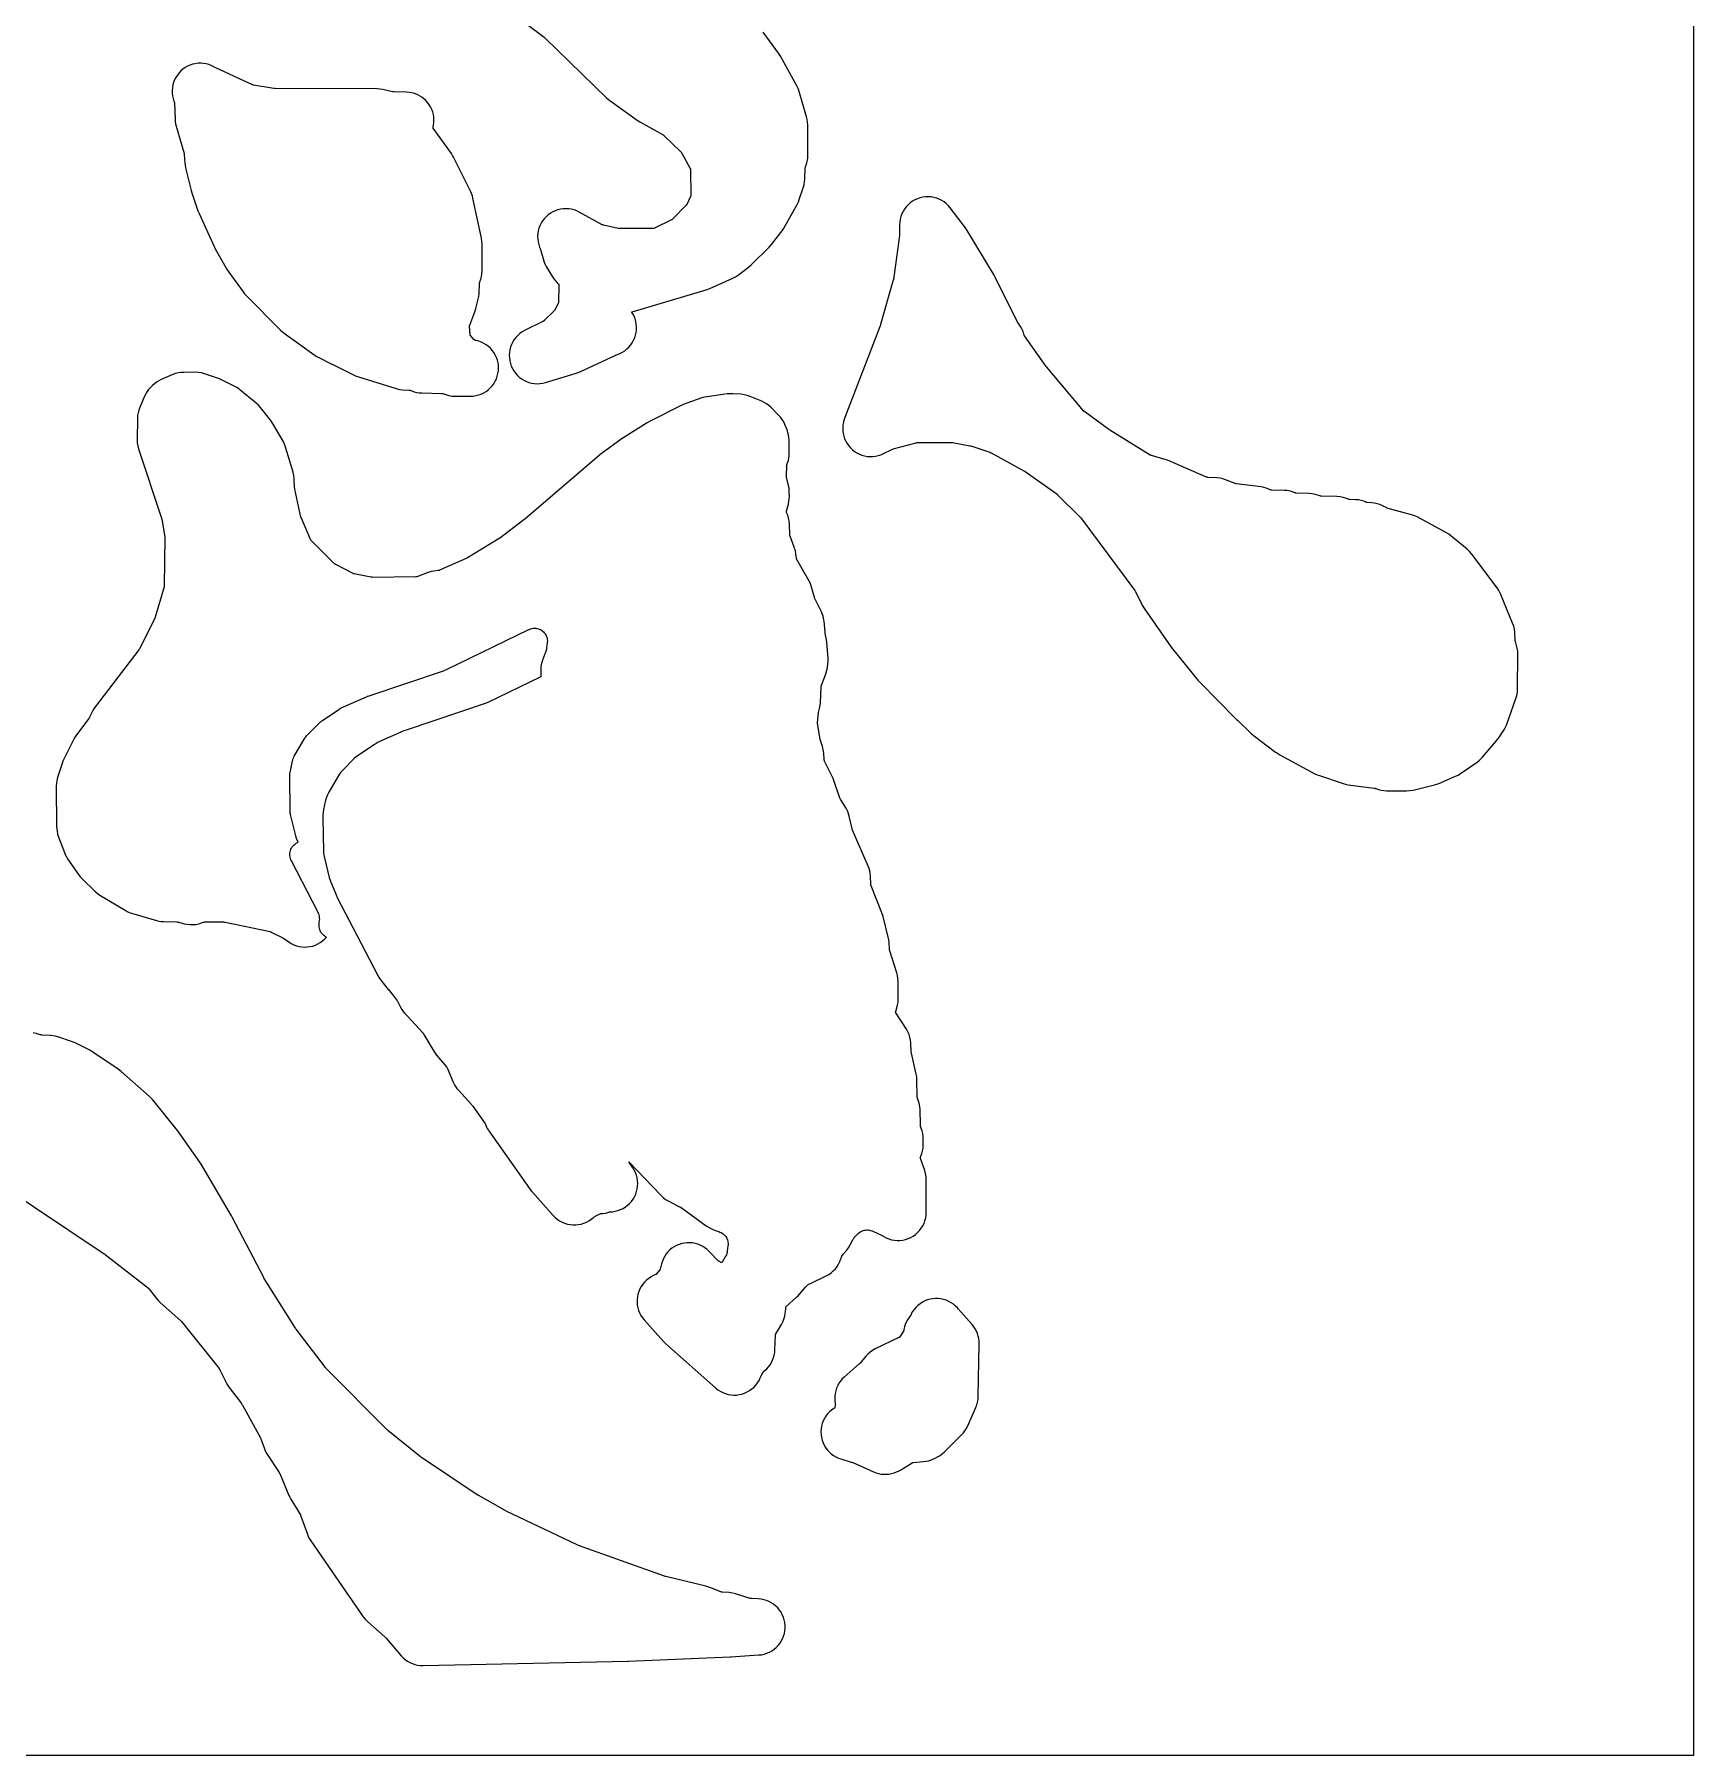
# Model space of a CAD drawing. Header units: millimetres. Extents: x 0 to 300, y 0 to 300.
# Drawn here: x 152.3 to 300, y 0 to 153.2 of the extents above; entities that cross this region are included whole.
import ezdxf

# ---------------------------------------------------------------- set-up
doc = ezdxf.new("R2010")
doc.units = ezdxf.units.MM
doc.layers.add('CUT', color=7, linetype='CONTINUOUS')

msp = doc.modelspace()

# ---------------------------------------------------------------- linework, layer by layer
at = {"layer": 'CUT'}
for points in [[(299.9954, 299.9386), (299.9954, 0.0614), (299.9926, 0.0029), (299.9341, 0), (0.0614, 0), (0.0029, 0.0029), (0, 0.0614), (0, 299.9386), (0.0029, 299.9971), (0.0614, 300), (299.9341, 300), (299.9926, 299.9971)], [(164.8714, 145.4178), (164.9038, 145.2121), (164.9531, 145.0098), (165.6547, 142.5789), (165.6601, 142.558), (165.6754, 142.4697), (165.6774, 142.4482), (165.7212, 141.7535), (165.7457, 141.5286), (165.7904, 141.3068), (166.2992, 139.2636), (166.3546, 139.0737), (166.8951, 137.46), (166.99, 137.2189), (168.323, 134.2887), (168.4313, 134.0777), (169.4931, 132.2311), (169.6357, 132.0108), (170.9134, 130.2466), (171.0333, 130.0939), (171.1647, 129.951), (174.2499, 126.8459), (174.4028, 126.7043), (174.567, 126.576), (177.3128, 124.608), (177.4781, 124.4992), (177.6515, 124.4038), (178.7938, 123.8329), (178.8298, 123.8126), (179.0026, 123.7285), (179.0042, 123.7278), (179.0043, 123.7277), (179.0047, 123.7275), (179.0061, 123.7268), (180.7879, 122.8363), (180.9769, 122.7515), (181.1723, 122.6825), (184.5252, 121.654), (184.8201, 121.5828), (185.1214, 121.5478), (185.6817, 121.5171), (185.7032, 121.5154), (185.7471, 121.5081), (185.7899, 121.4961), (185.8102, 121.4887), (185.9359, 121.4382), (186.148, 121.3641), (186.3659, 121.3092), (186.5879, 121.2742), (186.8121, 121.2592), (188.5643, 121.2212), (188.5846, 121.2203), (188.6262, 121.2151), (188.6671, 121.2056), (188.6864, 121.1996), (188.9523, 121.1088), (189.2177, 121.0342), (189.4897, 120.9893), (189.7649, 120.9746), (191.1468, 120.9771), (191.3911, 120.9895), (191.633, 121.0257), (191.8702, 121.0854), (192.1004, 121.168), (192.3214, 121.2727), (192.5312, 121.3984), (192.7277, 121.5441), (192.909, 121.7083), (193.0733, 121.8894), (193.2192, 122.0857), (193.3453, 122.2953), (193.4502, 122.5162), (193.5331, 122.7463), (193.593, 122.9834), (193.6295, 123.2253), (193.6422, 123.4695), (193.631, 123.7138), (193.596, 123.9559), (193.5375, 124.1934), (193.456, 124.424), (193.3524, 124.6455), (193.2277, 124.8559), (193.083, 125.0531), (192.9197, 125.2352), (192.7394, 125.4004), (192.5438, 125.5473), (192.3348, 125.6743), (192.1144, 125.7803), (191.8847, 125.8643), (191.6479, 125.9254), (191.576, 125.9403), (191.558, 125.9444), (191.522, 125.9555), (191.4948, 125.9816), (191.4824, 125.9952), (191.1615, 126.3666), (191.1483, 126.3826), (191.1241, 126.4175), (191.1162, 126.4593), (191.114, 126.4798), (191.0585, 127.1727), (191.0575, 127.1904), (191.0579, 127.2271), (191.0681, 127.2626), (191.074, 127.2789), (191.5374, 128.4718), (191.635, 128.7814), (191.8377, 129.6077), (191.8842, 129.8474), (191.9071, 130.0906), (191.9489, 131.0169), (191.9501, 131.0347), (191.955, 131.0711), (191.9663, 131.1057), (191.9729, 131.1223), (191.9787, 131.1358), (192.0662, 131.373), (192.1292, 131.6178), (192.1672, 131.8678), (192.1798, 132.1203), (192.1777, 134.5139), (192.164, 134.7732), (192.1235, 135.0296), (191.3663, 138.6057), (191.3132, 138.8124), (191.2427, 139.0137), (191.1553, 139.2084), (189.6375, 142.2357), (189.5467, 142.4008), (189.4438, 142.5587), (187.8393, 144.8273), (187.8286, 144.8433), (187.8092, 144.8774), (187.8127, 144.8976), (187.8559, 145.0869), (187.8867, 145.3238), (187.8947, 145.5626), (187.8798, 145.8011), (187.8423, 146.037), (187.7824, 146.2683), (187.7007, 146.4929), (187.5979, 146.7086), (187.475, 146.9135), (187.3331, 147.1057), (187.1735, 147.2835), (186.9977, 147.4453), (186.8072, 147.5896), (186.6038, 147.715), (186.3894, 147.8204), (186.1659, 147.9048), (185.9354, 147.9676), (185.6999, 148.008), (185.4616, 148.0258), (184.3169, 148.0563), (184.2985, 148.0573), (184.2225, 148.0664), (184.2044, 148.0699), (183.344, 148.2555), (183.088, 148.297), (182.8292, 148.3117), (173.7574, 148.3571), (173.7522, 148.3572), (173.6754, 148.3633), (173.6574, 148.3658), (171.841, 148.662), (171.8235, 148.6653), (171.7877, 148.6745), (171.7528, 148.6869), (171.7369, 148.6938), (168.486, 150.1888), (168.471, 150.1961), (168.3493, 150.265), (168.3492, 150.2649), (168.3005, 150.2948), (168.0824, 150.4011), (167.855, 150.4858), (167.6205, 150.5481), (167.381, 150.5873), (167.1389, 150.6032), (166.8963, 150.5955), (166.6557, 150.5643), (166.4192, 150.5099), (166.1891, 150.4328), (165.9676, 150.3338), (165.7567, 150.2138), (165.5584, 150.074), (165.3746, 149.9155), (165.207, 149.74), (165.0573, 149.549), (164.9268, 149.3445), (164.8167, 149.1282), (164.7281, 148.9023), (164.6618, 148.6689), (164.6184, 148.4302), (164.5985, 148.1883), (164.602, 147.9457), (164.6291, 147.7045), (164.6794, 147.4672), (164.7524, 147.2358), (164.7883, 147.1388), (164.7952, 147.1186), (164.806, 147.0758), (164.8121, 147.0322), (164.8133, 147.0108), (164.8563, 145.6254)], [(224.3654, 117.4205), (224.4428, 117.1886), (224.5425, 116.9653), (224.6636, 116.7529), (224.8048, 116.5533), (224.9648, 116.3685), (225.1422, 116.2002), (225.3351, 116.05), (225.5417, 115.9194), (225.7602, 115.8095), (225.9883, 115.7216), (226.2239, 115.6563), (226.4648, 115.6144), (226.7086, 115.5962), (226.953, 115.6019), (227.1957, 115.6315), (227.4344, 115.6846), (227.6667, 115.7608), (227.8905, 115.8593), (228.6399, 116.234), (228.6569, 116.2419), (228.7326, 116.2708), (228.7506, 116.2761), (230.8194, 116.8357), (230.8247, 116.837), (230.8758, 116.8464), (230.9026, 116.8488), (230.9267, 116.8494), (233.9494, 116.8557), (233.9666, 116.8554), (234.0405, 116.8487), (234.0575, 116.846), (235.5892, 116.5665), (235.6726, 116.5482), (235.7545, 116.5239), (237.374, 115.9802), (237.3792, 115.9784), (237.4573, 115.9447), (237.4745, 115.9358), (240.3916, 114.3416), (240.4517, 114.3064), (240.5096, 114.2678), (243.3213, 112.2732), (243.3256, 112.27), (243.387, 112.2187), (243.4002, 112.2062), (245.4102, 110.2062), (245.4135, 110.2028), (245.4605, 110.1489), (245.4705, 110.136), (250.261, 103.6958), (250.2707, 103.6822), (250.3083, 103.6209), (250.3161, 103.6062), (250.9296, 102.3759), (251.1161, 102.0617), (253.5008, 98.6418), (253.6147, 98.491), (255.885, 95.7093), (256.0409, 95.5355), (259.3295, 92.1976), (259.3942, 92.1342), (260.6037, 90.9924), (260.8054, 90.8212), (262.7989, 89.3034), (262.9568, 89.1925), (263.1228, 89.0941), (266.2917, 87.3778), (266.4871, 87.2827), (266.69, 87.205), (268.8, 86.4999), (269.0317, 86.4347), (269.2686, 86.3921), (271.5825, 86.0899), (271.5878, 86.0891), (271.6378, 86.0784), (271.6631, 86.0705), (271.6854, 86.062), (271.7233, 86.0465), (271.9508, 85.9661), (272.185, 85.9079), (272.4238, 85.8727), (272.6648, 85.8606), (274.4558, 85.8573), (274.7507, 85.8742), (275.0416, 85.9258), (276.9318, 86.3775), (277.1365, 86.4358), (277.3355, 86.5112), (278.8218, 87.1483), (279.0494, 87.2598), (279.2644, 87.3937), (280.7333, 88.4154), (280.9069, 88.5477), (281.0682, 88.6947), (281.2162, 88.8552), (282.5502, 90.4355), (282.71, 90.6465), (283.0542, 91.1549), (283.1632, 91.3311), (283.2572, 91.5158), (283.3355, 91.7075), (284.1885, 94.07), (284.2694, 94.3411), (284.3191, 94.6197), (284.337, 94.902), (284.3583, 98.0319), (284.3468, 98.2884), (284.3092, 98.5423), (284.2457, 98.791), (284.14, 99.1309), (284.1386, 99.1358), (284.1278, 99.1834), (284.1243, 99.2085), (284.1225, 99.2311), (284.0824, 99.9567), (284.0509, 100.2374), (283.988, 100.5127), (283.8944, 100.7791), (282.8102, 103.3848), (282.7226, 103.5729), (282.6197, 103.7531), (282.5023, 103.9241), (280.2577, 106.9181), (280.0627, 107.1479), (279.8415, 107.3525), (278.3846, 108.5458), (278.2003, 108.683), (278.0043, 108.8028), (275.4569, 110.2023), (275.1811, 110.3326), (274.8914, 110.4283), (272.8164, 110.9762), (272.7964, 110.9821), (272.7126, 111.0145), (272.6939, 111.0236), (272.3194, 111.2183), (272.0861, 111.3249), (271.8431, 111.4069), (271.5929, 111.4637), (271.3383, 111.4945), (270.9481, 111.5214), (270.93, 111.5231), (270.8917, 111.5295), (270.8216, 111.5558), (270.6472, 111.626), (270.4152, 111.6943), (270.1776, 111.7397), (269.9368, 111.7621), (269.3698, 111.7871), (269.3497, 111.7885), (269.3067, 111.7951), (269.2646, 111.8062), (269.2456, 111.813), (269.0965, 111.8704), (268.8245, 111.9575), (268.5443, 112.0131), (268.2596, 112.0364), (266.8613, 112.0705), (266.8446, 112.0713), (266.8088, 112.0753), (266.7747, 112.0856), (266.7589, 112.0915), (266.6489, 112.1355), (266.4416, 112.208), (266.2287, 112.2621), (266.012, 112.2972), (265.7929, 112.3132), (264.64, 112.3466), (264.6233, 112.3475), (264.5876, 112.3517), (264.5537, 112.3621), (264.5379, 112.368), (264.4359, 112.4093), (264.2266, 112.4832), (264.0117, 112.5384), (263.7926, 112.5742), (263.5713, 112.5905), (262.4273, 112.6236), (262.4093, 112.6246), (262.3711, 112.6294), (262.3344, 112.6414), (262.3178, 112.6482), (262.1842, 112.7065), (261.9644, 112.7905), (261.7377, 112.8534), (261.5061, 112.8947), (259.3232, 113.1788), (259.3009, 113.1824), (259.2067, 113.2064), (259.1854, 113.2139), (258.3483, 113.538), (258.103, 113.6187), (257.8507, 113.6736), (257.5941, 113.7022), (256.7656, 113.7515), (256.7602, 113.7519), (256.7122, 113.7588), (256.6848, 113.7678), (256.6622, 113.7768), (253.1723, 115.2725), (252.8597, 115.3825), (251.7424, 115.6944), (251.7256, 115.6996), (251.6903, 115.7131), (251.6565, 115.7298), (251.6413, 115.7386), (248.0349, 117.9603), (247.9958, 117.9854), (247.9578, 118.0121), (245.8116, 119.577), (245.7939, 119.5907), (245.7232, 119.6565), (245.7082, 119.6731), (242.4331, 123.5426), (242.4002, 123.5833), (242.3691, 123.6253), (240.4553, 126.3363), (240.4457, 126.3506), (240.4271, 126.3828), (240.4149, 126.4175), (240.4102, 126.4343), (240.3981, 126.4825), (240.3228, 126.7275), (240.2228, 126.9635), (240.0992, 127.188), (239.9533, 127.3987), (239.859, 127.521), (239.848, 127.536), (239.8054, 127.6042), (239.7967, 127.6207), (237.8449, 131.5686), (237.7457, 131.7499), (235.3526, 135.7259), (235.195, 135.9572), (233.8242, 137.7462), (233.6633, 137.9358), (233.4843, 138.1085), (233.2891, 138.2626), (233.0795, 138.3965), (232.8577, 138.509), (232.6257, 138.5988), (232.386, 138.6652), (232.1409, 138.7074), (231.8928, 138.725), (231.6442, 138.7179), (231.3975, 138.6861), (231.1552, 138.63), (230.9197, 138.5501), (230.6933, 138.4472), (230.4782, 138.3223), (230.2766, 138.1766), (230.0905, 138.0116), (229.9217, 137.829), (229.7719, 137.6304), (229.6425, 137.418), (229.5349, 137.1938), (229.4501, 136.9599), (229.389, 136.7189), (229.3521, 136.4729), (229.3398, 136.2245), (229.3402, 135.4414), (229.3373, 135.358), (229.3285, 135.275), (228.7783, 131.3621), (228.764, 131.2811), (228.7442, 131.2013), (227.6462, 127.3503), (227.6301, 127.2985), (227.6118, 127.2476), (224.4614, 119.0915), (224.3994, 118.9109), (224.3514, 118.7261), (224.3305, 118.6308), (224.2899, 118.3897), (224.273, 118.1457), (224.2801, 117.9014), (224.3109, 117.6588)], [(183.1676, 69.0118), (183.8223, 68.1841), (183.8392, 68.1613), (184.5832, 67.2221), (184.5941, 67.2077), (184.6367, 67.1417), (184.6459, 67.1251), (184.9232, 66.5901), (185.0324, 66.4002), (185.1578, 66.2206), (185.2985, 66.0527), (185.5071, 65.8248), (185.532, 65.796), (186.9222, 64.2785), (186.9354, 64.2634), (186.9863, 64.1946), (186.9973, 64.177), (187.8723, 62.6934), (187.9921, 62.5093), (188.1275, 62.3365), (189.0111, 61.3055), (189.0243, 61.2894), (189.0486, 61.2541), (189.0692, 61.2164), (189.0776, 61.1974), (189.6013, 59.9374), (189.6938, 59.7397), (189.8031, 59.5509), (189.9285, 59.3723), (190.069, 59.2053), (191.2555, 57.9141), (191.3067, 57.8546), (191.3541, 57.7919), (192.4155, 56.2884), (192.4483, 56.2368), (192.4852, 56.1414), (192.5377, 56.0271), (192.5642, 55.9643), (192.5815, 55.9316), (192.6131, 55.8628), (192.6467, 55.8084), (192.6655, 55.7729), (192.7374, 55.6616), (192.7741, 55.602), (196.3894, 50.479), (196.5585, 50.2652), (196.626, 50.1888), (196.6697, 50.1336), (198.5021, 48.0641), (198.6771, 47.8853), (198.8691, 47.7249), (199.0761, 47.5846), (199.2962, 47.4656), (199.527, 47.3691), (199.7664, 47.2963), (200.0118, 47.2477), (200.2608, 47.2239), (200.511, 47.2251), (200.7598, 47.2513), (201.0047, 47.3023), (201.2433, 47.3774), (201.4732, 47.4761), (201.6921, 47.5972), (201.8978, 47.7396), (201.8984, 47.74), (202.0898, 47.8872), (202.1476, 47.9291), (202.1663, 47.9418), (202.2884, 48.0153), (202.3085, 48.0258), (202.3725, 48.0572), (202.6978, 48.2052), (202.7526, 48.2271), (202.8535, 48.2366), (202.9377, 48.241), (203.2006, 48.283), (203.4576, 48.3527), (203.5234, 48.3744), (203.5431, 48.3803), (203.585, 48.3894), (203.6271, 48.394), (203.783, 48.4021), (204.027, 48.4393), (204.2662, 48.5004), (204.4983, 48.5847), (204.7208, 48.6916), (204.9318, 48.8198), (205.1291, 48.9683), (205.3107, 49.1354), (205.475, 49.3197), (205.6203, 49.5193), (205.7453, 49.7322), (205.8486, 49.9565), (205.9293, 50.1898), (205.9865, 50.4299), (206.0199, 50.6746), (206.0289, 50.9213), (206.0135, 51.1677), (205.9739, 51.4114), (205.9105, 51.65), (205.8239, 51.8812), (205.7149, 52.1027), (205.5845, 52.3123), (205.2895, 52.7384), (205.2512, 52.7937), (205.2478, 52.7987), (205.2477, 52.7988), (205.2276, 52.8312), (205.2553, 52.805), (208.0748, 49.8578), (208.2793, 49.6666), (208.5039, 49.4996), (208.7458, 49.3587), (209.6953, 48.8746), (209.7375, 48.8521), (209.7508, 48.8447), (209.8324, 48.7948), (209.8451, 48.7864), (209.8845, 48.7591), (212.1345, 47.1369), (212.38, 46.9807), (212.642, 46.8542), (212.9391, 46.7314), (213.2097, 46.6374), (213.2386, 46.6292), (213.3488, 46.5919), (213.4497, 46.5465), (213.5457, 46.4913), (213.6359, 46.4271), (213.7194, 46.3545), (213.7954, 46.274), (213.8633, 46.1865), (213.9222, 46.0928), (213.9718, 45.9938), (214.0115, 45.8905), (214.0409, 45.7838), (214.0598, 45.6747), (214.068, 45.5643), (214.0652, 45.448), (214.0638, 45.4287), (214.058, 45.368), (214.0004, 44.8955), (213.9908, 44.8307), (213.9872, 44.8103), (213.9675, 44.7246), (213.9592, 44.6886), (213.9206, 44.5762), (213.8679, 44.463), (213.8582, 44.4446), (213.826, 44.3876), (213.5423, 43.9147), (213.509, 43.865), (213.4543, 43.8895), (213.2484, 43.9944), (213.2289, 44.0051), (213.1907, 44.0303), (213.1556, 44.0596), (213.1398, 44.0752), (212.3785, 44.871), (212.2036, 45.037), (212.0135, 45.1854), (211.81, 45.3147), (211.595, 45.4239), (211.3704, 45.5119), (211.1385, 45.5778), (210.9012, 45.621), (210.6609, 45.6412), (210.4198, 45.6381), (210.18, 45.6118), (209.944, 45.5626), (209.7137, 45.4908), (209.4915, 45.3972), (209.2793, 45.2826), (209.0792, 45.1481), (208.8929, 44.9949), (208.7223, 44.8245), (208.5688, 44.6384), (208.434, 44.4384), (208.3191, 44.2264), (208.2252, 44.0043), (208.1531, 43.7742), (208.0295, 43.3005), (208.0237, 43.2804), (208.0085, 43.2402), (207.9852, 43.204), (207.9725, 43.1874), (207.7135, 42.866), (207.7016, 42.8519), (207.6752, 42.8248), (207.6424, 42.806), (207.6258, 42.7979), (207.4351, 42.7111), (207.2162, 42.5982), (207.0095, 42.4642), (206.817, 42.3106), (206.6405, 42.1387), (206.4818, 41.9504), (206.3424, 41.7473), (206.2237, 41.5315), (206.1268, 41.305), (206.0526, 41.0702), (206.0019, 40.8291), (205.9752, 40.5843), (205.9727, 40.338), (205.9944, 40.0926), (206.0402, 39.8506), (206.1096, 39.6143), (206.2019, 39.3859), (206.3162, 39.1677), (206.4514, 38.9619), (206.6063, 38.7703), (208.3338, 36.8363), (208.5421, 36.629), (212.9655, 32.7171), (212.9756, 32.7081), (213.1705, 32.5524), (213.3799, 32.4168), (213.6019, 32.3028), (213.834, 32.2115), (214.0742, 32.1438), (214.3198, 32.1004), (214.5686, 32.0816), (214.818, 32.0878), (215.0656, 32.1187), (215.3088, 32.1742), (215.5453, 32.2537), (215.7727, 32.3563), (215.9887, 32.4811), (216.1912, 32.6268), (216.3782, 32.792), (216.5478, 32.975), (216.6983, 33.1739), (216.8283, 33.3869), (216.9363, 33.6118), (217.0083, 33.7829), (217.1494, 34.0751), (217.1592, 34.094), (217.1823, 34.1311), (217.2129, 34.1625), (217.2289, 34.1765), (217.3365, 34.2654), (217.51, 34.423), (217.6679, 34.5961), (217.8089, 34.7833), (217.9318, 34.9828), (218.0354, 35.1929), (218.1189, 35.4118), (218.1816, 35.6376), (218.2228, 35.8683), (218.2423, 36.1018), (218.2901, 37.4162), (218.2913, 37.436), (218.2969, 37.4766), (218.3143, 37.5136), (218.3241, 37.5309), (218.4643, 37.7646), (218.8253, 38.3664), (218.9481, 38.5977), (219.046, 38.8405), (219.1179, 39.0923), (219.1632, 39.3502), (219.1833, 39.5154), (219.2009, 39.7589), (219.1984, 39.8585), (219.2, 39.9299), (219.2427, 39.9713), (220.162, 40.7815), (220.2981, 40.9108), (220.4241, 41.05), (220.9609, 41.6895), (221.0051, 41.7395), (221.0196, 41.755), (221.1113, 41.8432), (221.207, 41.9173), (221.3154, 41.9841), (221.334, 41.9942), (221.3934, 42.0245), (222.8014, 42.6967), (223.0281, 42.8196), (223.2409, 42.9653), (223.4375, 43.132), (223.616, 43.3182), (223.7743, 43.5218), (223.9108, 43.7405), (224.0241, 43.9722), (224.1128, 44.2143), (224.1294, 44.2678), (224.1639, 44.3617), (224.2081, 44.455), (224.2607, 44.5438), (224.3241, 44.6318), (224.3353, 44.6459), (224.3717, 44.6897), (224.6016, 44.954), (224.7827, 45.1889), (224.9346, 45.4437), (225.1763, 45.9097), (225.2096, 45.9697), (225.2207, 45.9884), (225.2933, 46.0973), (225.3774, 46.1975), (225.3923, 46.2134), (225.4405, 46.2621), (225.629, 46.4422), (225.675, 46.4841), (225.69, 46.4971), (225.7836, 46.5702), (225.8792, 46.6306), (225.9804, 46.6812), (226.0861, 46.7215), (226.1952, 46.751), (226.3068, 46.7696), (226.4197, 46.7769), (226.5327, 46.773), (226.6448, 46.7578), (226.7548, 46.7316), (226.867, 46.6927), (226.8853, 46.6853), (226.9425, 46.6605), (227.7823, 46.2718), (227.8401, 46.2432), (227.8582, 46.2337), (227.9236, 46.1948), (227.9269, 46.1928), (228.1486, 46.0755), (228.381, 45.981), (228.6216, 45.9103), (228.8681, 45.8641), (229.118, 45.8428), (229.3688, 45.8466), (229.6179, 45.8755), (229.8629, 45.9293), (230.1013, 46.0073), (230.3306, 46.1088), (230.5486, 46.2328), (230.7531, 46.378), (230.9421, 46.543), (231.1135, 46.7261), (231.2657, 46.9254), (231.3972, 47.139), (231.5067, 47.3647), (231.5929, 47.6002), (231.6552, 47.8431), (231.6927, 48.0911), (231.7053, 48.3416), (231.7048, 51.2404), (231.6896, 51.5159), (231.644, 51.7879), (231.5688, 52.0533), (231.5684, 52.0545), (231.1945, 53.1413), (231.1887, 53.1598), (231.1794, 53.2001), (231.1914, 53.2397), (231.1985, 53.2577), (231.2351, 53.3442), (231.3187, 53.5725), (231.3797, 53.8078), (231.4177, 54.0479), (231.4321, 54.2905), (231.4379, 54.8373), (231.4276, 55.093), (231.3911, 55.3463), (231.329, 55.5946), (231.2077, 55.9913), (231.2031, 56.0077), (231.1956, 56.0438), (231.1914, 56.0805), (231.1906, 56.097), (231.1568, 57.4966), (231.1346, 57.7742), (231.0816, 58.0476), (230.9986, 58.3134), (230.9382, 58.4745), (230.9314, 58.4943), (230.9204, 58.5381), (230.9144, 58.5829), (230.9133, 58.6038), (230.8787, 60.1341), (230.8602, 60.3862), (230.8587, 60.3949), (230.8582, 60.402), (230.8142, 60.6505), (230.3851, 62.5206), (230.3817, 62.537), (230.3719, 62.6083), (230.3707, 62.625), (230.3325, 63.4143), (230.3064, 63.6739), (230.2533, 63.9293), (230.1738, 64.1778), (230.069, 64.4167), (229.9398, 64.6433), (229.0004, 66.1079), (228.9909, 66.1234), (228.9734, 66.1578), (228.9816, 66.1955), (228.9868, 66.2129), (229.0923, 66.5388), (229.1605, 66.7952), (229.2012, 67.0573), (229.2138, 67.3223), (229.2054, 68.9028), (229.1912, 69.1559), (229.1514, 69.4063), (229.0865, 69.6514), (228.4549, 71.6251), (228.4534, 71.63), (228.4422, 71.6776), (228.4386, 71.7027), (228.4366, 71.7253), (228.3952, 72.3809), (228.3707, 72.6058), (228.3261, 72.8276), (227.8646, 74.6806), (227.763, 74.9971), (226.8076, 77.409), (226.8007, 77.4277), (226.7893, 77.4689), (226.7822, 77.5112), (226.7805, 77.531), (226.7352, 78.2992), (226.7131, 78.5142), (226.6726, 78.7264), (226.6139, 78.9343), (226.5375, 79.1364), (225.1569, 82.3588), (225.1507, 82.3742), (225.1284, 82.4424), (225.1243, 82.4585), (224.8591, 83.6009), (224.8013, 83.8086), (224.7259, 84.0105), (224.6334, 84.2052), (224.5244, 84.3911), (224.1039, 85.0427), (224.0866, 85.0696), (224.0749, 85.0889), (224.0323, 85.1764), (224.0243, 85.1975), (223.4195, 86.9458), (223.2876, 87.2573), (222.6638, 88.49), (222.648, 88.5213), (222.6399, 88.5384), (222.6253, 88.5764), (222.6186, 88.6166), (222.6169, 88.6355), (222.5797, 89.2198), (222.5437, 89.5118), (222.4738, 89.7975), (222.2777, 90.4334), (222.045, 91.6937), (222.0439, 91.7563), (222.0435, 91.7757), (222.0416, 91.8779), (222.041, 91.9099), (222.1242, 92.8129), (222.2194, 93.1881), (222.2713, 93.451), (222.2947, 93.7179), (222.3416, 95.0937), (222.3429, 95.1145), (222.347, 95.1426), (222.35, 95.1533), (222.3555, 95.1688), (222.741, 96.1845), (222.82, 96.43), (222.8353, 96.5027), (222.8746, 96.6852), (222.9402, 97.092), (222.9696, 97.3793), (222.9656, 97.6681), (222.8672, 99.0437), (222.8311, 99.3243), (222.7635, 99.5989), (222.751, 99.6329), (222.6081, 100.967), (222.5745, 101.1877), (222.5213, 101.4045), (222.4489, 101.6158), (222.4153, 101.6913), (222.4031, 101.7286), (222.2943, 101.9715), (221.8382, 102.8598), (221.83, 102.8768), (221.8003, 102.9524), (221.7948, 102.9704), (221.5091, 103.9856), (221.4447, 104.1826), (221.3642, 104.3736), (221.2682, 104.5573), (220.1909, 106.4253), (220.1819, 106.4418), (220.1653, 106.4787), (220.1565, 106.5182), (220.1537, 106.5368), (220.1039, 106.9471), (220.1023, 106.9596), (220.0972, 106.9877), (220.0695, 107.1556), (220.0577, 107.2023), (220.0473, 107.259), (220.027, 107.3237), (220.0177, 107.3604), (219.9936, 107.4303), (219.9563, 107.5494), (219.5894, 108.5108), (219.5826, 108.5301), (219.5715, 108.5726), (219.5651, 108.6161), (219.5637, 108.6365), (219.5269, 109.6088), (219.5032, 109.8707), (219.452, 110.1287), (219.3741, 110.3799), (219.2799, 110.635), (219.2738, 110.653), (219.2637, 110.6925), (219.2701, 110.7328), (219.2745, 110.7513), (219.4413, 111.376), (219.4904, 111.6008), (219.5186, 111.8291), (219.5257, 112.0591), (219.5193, 112.4793), (219.5, 112.7532), (219.4509, 113.0233), (219.2705, 113.7764), (219.267, 113.7926), (219.2618, 113.8281), (219.2599, 113.8609), (219.26, 113.8852), (219.2854, 114.7322), (219.2865, 114.7518), (219.2921, 114.7936), (219.3021, 114.8346), (219.3082, 114.8532), (219.371, 115.029), (219.436, 115.2399), (219.4822, 115.4556), (219.5091, 115.6746), (219.5167, 115.8951), (219.5051, 117.0559), (219.4918, 117.2897), (219.4567, 117.5212), (219.4001, 117.7484), (219.3225, 117.9693), (219.1257, 118.4553), (219.0192, 118.6843), (218.8901, 118.9015), (218.7397, 119.1045), (218.5696, 119.2913), (217.8673, 119.9884), (217.689, 120.1492), (217.4962, 120.292), (217.2905, 120.4158), (217.0739, 120.5192), (216.0413, 120.9527), (215.7815, 121.0453), (215.5131, 121.1087), (215.2393, 121.1422), (214.5066, 121.1909), (214.2496, 121.1947), (213.9935, 121.1721), (212.1953, 120.9199), (211.9697, 120.8776), (211.7489, 120.8147), (210.3991, 120.3628), (210.0728, 120.2272), (207.0722, 118.7234), (206.8624, 118.6053), (204.7882, 117.3022), (204.6537, 117.2115), (202.7787, 115.8563), (202.6131, 115.7256), (195.966, 110.0093), (195.9369, 109.985), (195.907, 109.9617), (193.7235, 108.313), (193.6729, 108.2768), (193.6206, 108.2434), (190.8929, 106.5992), (190.8283, 106.563), (190.7615, 106.5308), (188.3992, 105.4813), (188.3816, 105.474), (188.3427, 105.4613), (188.3026, 105.4525), (188.2838, 105.4499), (187.8944, 105.4054), (187.687, 105.3728), (187.483, 105.3229), (187.2839, 105.2561), (186.3809, 104.9101), (186.3652, 104.9045), (186.3305, 104.8947), (186.2951, 104.8912), (186.2782, 104.8906), (182.4025, 104.8529), (182.3828, 104.8533), (182.2981, 104.8613), (182.2786, 104.8648), (180.8058, 105.1633), (180.7895, 105.167), (180.7549, 105.1773), (180.7213, 105.1907), (180.7066, 105.1976), (179.1521, 105.9805), (179.1345, 105.99), (179.0985, 106.0132), (179.0651, 106.0402), (179.0506, 106.0539), (176.9627, 108.1419), (176.9503, 108.1548), (176.926, 108.1843), (176.9076, 108.2179), (176.9002, 108.2341), (176.0952, 110.1114), (176.0886, 110.1279), (176.0653, 110.2004), (176.061, 110.2176), (175.5114, 112.7062), (175.5104, 112.7115), (175.4992, 112.7928), (175.4978, 112.8114), (175.4596, 113.6218), (175.4268, 113.9241), (175.3575, 114.2202), (174.6962, 116.4311), (174.5975, 116.7029), (174.4681, 116.9613), (173.5869, 118.4932), (173.3819, 118.7959), (172.461, 119.9621), (172.2827, 120.1645), (172.0835, 120.3464), (170.6218, 121.5443), (170.4046, 121.7035), (170.1716, 121.8384), (168.9962, 122.437), (168.8238, 122.5167), (168.6458, 122.583), (167.469, 122.9718), (167.2103, 123.0421), (166.9456, 123.0843), (166.6779, 123.0979), (165.6254, 123.0949), (165.3754, 123.0817), (165.1279, 123.0435), (164.8854, 122.9807), (164.6505, 122.894), (163.623, 122.4552), (163.4084, 122.3511), (163.2047, 122.2271), (163.0137, 122.0843), (162.8372, 121.9239), (162.666, 121.7527), (162.5058, 121.5764), (162.3631, 121.3857), (162.2392, 121.1823), (162.1352, 120.968), (161.707, 119.9668), (161.6221, 119.738), (161.5599, 119.5021), (161.521, 119.2613), (161.5058, 119.0178), (161.4796, 117.0952), (161.4911, 116.8184), (161.5333, 116.5446), (161.6054, 116.2771), (163.6411, 110.113), (163.6425, 110.1085), (163.6602, 110.0386), (163.6633, 110.0225), (163.9305, 108.4612), (163.9329, 108.4446), (163.9387, 108.3722), (163.939, 108.3553), (163.8995, 104.1131), (163.899, 104.0957), (163.8951, 104.0582), (163.8878, 104.0213), (163.8832, 104.0044), (163.0808, 101.3003), (163.0791, 101.295), (163.0485, 101.2165), (163.0404, 101.1992), (161.693, 98.5007), (161.6846, 98.4849), (161.6439, 98.4196), (161.6333, 98.4051), (157.7734, 93.3559), (157.6341, 93.154), (157.5154, 92.9394), (157.2502, 92.3994), (157.242, 92.3835), (157.2016, 92.3179), (157.1912, 92.3034), (156.0821, 90.8325), (155.9542, 90.6457), (155.8436, 90.4482), (154.952, 88.6704), (154.8697, 88.4885), (154.8021, 88.3007), (154.4031, 87.0339), (154.3382, 86.783), (154.2996, 86.5268), (154.2877, 86.2679), (154.3092, 82.6854), (154.32, 82.4682), (154.3495, 82.2528), (154.3977, 82.0408), (154.4642, 81.8338), (155.0041, 80.3727), (155.0851, 80.1791), (155.1819, 79.993), (155.2941, 79.8157), (156.2742, 78.4008), (156.4197, 78.2109), (156.5826, 78.0358), (157.7118, 76.9331), (157.9277, 76.7452), (158.1637, 76.5832), (160.4006, 75.229), (160.5877, 75.1263), (160.783, 75.04), (160.9849, 74.9707), (163.1918, 74.3166), (163.4025, 74.264), (163.6171, 74.2299), (163.8337, 74.2145), (165.0568, 74.181), (165.0792, 74.1797), (165.1748, 74.1656), (165.1965, 74.1603), (165.6772, 74.0295), (165.9304, 73.9745), (166.1879, 73.946), (166.447, 73.9443), (166.7049, 73.9694), (166.9588, 74.0211), (167.206, 74.0988), (167.3817, 74.1642), (167.3975, 74.1697), (167.4324, 74.1792), (167.468, 74.1824), (167.4849, 74.1827), (169.1892, 74.181), (169.2087, 74.1805), (169.2924, 74.1717), (169.3116, 74.1682), (173.3144, 73.3213), (173.3196, 73.3201), (173.3685, 73.3055), (173.393, 73.2957), (173.4144, 73.2856), (174.458, 72.7612), (174.5344, 72.7192), (174.6076, 72.6718), (174.9892, 72.4039), (175.1977, 72.2724), (175.4182, 72.162), (175.6484, 72.0739), (175.8861, 72.0089), (176.1292, 71.9677), (176.3751, 71.9505), (176.6215, 71.9577), (176.8659, 71.9891), (177.1062, 72.0444), (177.3397, 72.1231), (177.5645, 72.2244), (177.7781, 72.3474), (177.9786, 72.4908), (178.164, 72.6533), (178.3325, 72.8332), (178.333, 72.8339), (178.2549, 72.875), (178.155, 72.9409), (178.0622, 73.0165), (177.9774, 73.1009), (177.9015, 73.1933), (177.8351, 73.2928), (177.7789, 73.3984), (177.7336, 73.5091), (177.6994, 73.6238), (177.6769, 73.7413), (177.6662, 73.8604), (177.6674, 73.9801), (177.6805, 74.099), (177.6894, 74.1408), (177.7161, 74.3056), (177.7241, 74.4334), (177.7194, 74.5613), (177.7022, 74.6882), (177.6725, 74.8127), (177.6307, 74.9338), (177.5649, 75.077), (175.2028, 79.6099), (175.1529, 79.7186), (175.114, 79.8319), (175.0866, 79.9484), (175.071, 80.0671), (175.0672, 80.1867), (175.0754, 80.3062), (175.0955, 80.4242), (175.1272, 80.5396), (175.1703, 80.6513), (175.2242, 80.7582), (175.2886, 80.8591), (175.3627, 80.9531), (175.4458, 81.0393), (175.537, 81.1168), (175.6355, 81.1848), (175.7404, 81.2426), (175.8075, 81.2714), (175.6759, 81.5994), (175.646, 81.6824), (175.6239, 81.7511), (175.5999, 81.836), (175.131, 83.7508), (175.116, 83.8209), (175.1119, 83.8433), (175.0939, 83.9855), (175.0924, 84.0082), (175.0896, 84.0799), (175.057, 87.177), (175.0582, 87.2461), (175.0592, 87.268), (175.073, 87.4055), (175.0764, 87.4272), (175.089, 87.4952), (175.3107, 88.5312), (175.3262, 88.5953), (175.3317, 88.6155), (175.3708, 88.7349), (175.4222, 88.8496), (175.4318, 88.8682), (175.4634, 88.926), (176.3953, 90.5264), (176.4235, 90.5725), (176.4328, 90.587), (176.4923, 90.6714), (176.5588, 90.7503), (176.5705, 90.763), (176.6079, 90.802), (177.7609, 91.951), (177.804, 91.992), (177.818, 92.0047), (177.91, 92.0803), (177.9251, 92.0916), (177.9737, 92.1261), (179.4259, 93.1049), (179.4718, 93.1344), (179.4866, 93.1435), (179.5821, 93.1963), (179.5976, 93.204), (179.647, 93.2273), (181.8908, 94.2251), (181.945, 94.2476), (181.9897, 94.2651), (182.0449, 94.2851), (188.7312, 96.5342), (189.0253, 96.6545), (196.3283, 100.1974), (196.3838, 100.2227), (196.4016, 100.2303), (196.5108, 100.2707), (196.6179, 100.2988), (196.7273, 100.3163), (196.8379, 100.323), (196.9486, 100.319), (197.0584, 100.3042), (197.1662, 100.2787), (197.271, 100.2429), (197.3718, 100.197), (197.4677, 100.1415), (197.5577, 100.0769), (197.641, 100.0039), (197.7168, 99.923), (197.7843, 99.8352), (197.8429, 99.7412), (197.8921, 99.642), (197.9314, 99.5384), (197.9604, 99.4315), (197.9788, 99.3222), (197.9865, 99.2117), (197.9833, 99.0954), (197.9818, 99.0761), (197.9756, 99.0154), (197.9153, 98.5377), (197.9038, 98.4643), (197.8994, 98.4412), (197.8635, 98.2973), (197.8565, 98.2748), (197.8322, 98.2046), (197.5623, 97.4948), (197.4923, 97.2829), (197.4416, 97.0656), (197.4104, 96.8446), (197.3991, 96.6217), (197.3956, 96.0659), (197.3922, 96.0046), (197.3383, 95.975), (192.6844, 93.7172), (192.6134, 93.6855), (192.5404, 93.6583), (185.4242, 91.2646), (185.2055, 91.1794), (182.9416, 90.1727), (182.7462, 90.0754), (182.5601, 89.9614), (181.1743, 89.0274), (180.9834, 88.885), (180.8069, 88.7251), (179.7555, 87.6773), (179.6089, 87.518), (179.4767, 87.3466), (179.3598, 87.1645), (178.5339, 85.7461), (178.4135, 85.5117), (178.3184, 85.2658), (178.2497, 85.0113), (178.0743, 84.1918), (178.0315, 83.9186), (178.0191, 83.6424), (178.0389, 81.7596), (178.0512, 80.5925), (178.0706, 80.3063), (178.1228, 80.0242), (178.5803, 78.1555), (178.6883, 77.8194), (179.1779, 76.5986), (179.2812, 76.374), (181.0336, 73.011), (182.9113, 69.4075), (183.0301, 69.2036)], [(222.7803, 30.2111), (222.6495, 30.0005), (222.5402, 29.7781), (222.4535, 29.5458), (222.3902, 29.3062), (222.3509, 29.0614), (222.3361, 28.814), (222.3458, 28.5663), (222.38, 28.3207), (222.4384, 28.0798), (222.5203, 27.8459), (222.6251, 27.6212), (222.7515, 27.408), (222.8985, 27.2083), (223.0644, 27.0242), (223.2479, 26.8574), (223.4469, 26.7097), (223.6596, 26.5823), (223.8838, 26.4766), (224.1174, 26.3937), (225.0154, 26.1243), (225.088, 26.1), (225.159, 26.0712), (227.0241, 25.2457), (227.2411, 25.1615), (227.465, 25.0978), (227.6939, 25.0553), (227.9257, 25.0342), (228.1584, 25.0348), (228.3901, 25.057), (228.6188, 25.1007), (228.8424, 25.1654), (229.0521, 25.2369), (229.243, 25.3108), (229.4271, 25.4), (229.6033, 25.504), (230.4485, 26.0506), (230.4652, 26.0608), (230.501, 26.0792), (230.5406, 26.0863), (230.56, 26.0883), (231.4479, 26.158), (231.6893, 26.1888), (231.9266, 26.243), (232.1574, 26.3199), (232.3797, 26.419), (232.7131, 26.5874), (232.9406, 26.7177), (233.1531, 26.8712), (233.3485, 27.046), (234.8515, 28.5406), (235.0073, 28.7104), (235.1467, 28.8939), (235.2687, 29.0894), (235.3721, 29.2953), (236.1203, 30.9735), (236.2107, 31.207), (236.2772, 31.4483), (236.3193, 31.6951), (236.3365, 31.9448), (236.4243, 36.6449), (236.4179, 36.877), (236.39, 37.1074), (236.3408, 37.3342), (236.2708, 37.5555), (236.1806, 37.7693), (236.0709, 37.9739), (235.9428, 38.1674), (235.7972, 38.3482), (234.5396, 39.7697), (234.484, 39.8326), (234.3136, 40.0072), (234.127, 40.1643), (233.926, 40.3026), (233.7125, 40.4206), (233.4885, 40.5172), (233.2562, 40.5915), (233.0177, 40.6428), (232.7753, 40.6707), (232.5314, 40.6748), (232.2882, 40.655), (232.0482, 40.6117), (231.8135, 40.5452), (231.5864, 40.4562), (231.369, 40.3454), (231.1635, 40.214), (230.9718, 40.0631), (230.7956, 39.8943), (230.6368, 39.7092), (230.4968, 39.5094), (230.3769, 39.297), (230.3499, 39.2358), (230.311, 39.1586), (230.2343, 39.061), (230.2357, 39.0599), (230.1616, 38.9665), (230.0371, 38.7762), (229.9304, 38.5755), (229.8424, 38.3658), (229.7738, 38.1491), (229.7251, 37.927), (229.7151, 37.8682), (229.7112, 37.8486), (229.7001, 37.8088), (229.6813, 37.7721), (229.6708, 37.755), (229.3518, 37.2631), (229.3416, 37.2482), (229.3186, 37.2189), (229.2869, 37.2), (229.2706, 37.1918), (227.162, 36.1852), (226.9277, 36.0576), (226.7083, 35.9056), (226.5063, 35.7312), (226.3241, 35.5362), (225.8179, 34.9331), (225.8146, 34.9293), (225.7632, 34.8763), (225.7504, 34.8644), (224.4081, 33.6815), (224.2351, 33.5136), (224.0791, 33.3298), (223.9415, 33.1318), (223.8236, 32.9214), (223.7266, 32.7007), (223.6513, 32.4717), (223.5983, 32.2364), (223.5683, 31.9972), (223.5615, 31.7562), (223.5779, 31.5156), (223.6016, 31.3727), (223.6007, 31.3725), (223.6194, 31.2558), (223.6145, 31.2175), (223.6108, 31.1991), (223.5629, 30.9862), (223.5582, 30.9677), (223.546, 30.9308), (223.4899, 30.895), (223.2879, 30.7513), (223.1011, 30.5883), (222.9314, 30.4077)]]:
    msp.add_lwpolyline(points, close=True, dxfattribs=at)
for points in [[(195.3438, 154.7151), (197.6893, 152.9084), (197.7419, 152.8655), (197.7919, 152.8197), (203.2503, 147.5253), (203.3907, 147.3991), (203.5401, 147.2838), (205.9895, 145.5384), (206.2174, 145.394), (208.2792, 144.2375), (208.2839, 144.2348), (208.3264, 144.2061), (208.347, 144.1893), (208.3645, 144.1732), (209.8786, 142.7053), (209.8915, 142.6922), (209.917, 142.6621), (209.9395, 142.6297), (209.9488, 142.6139), (210.7102, 141.2464), (210.7189, 141.2298), (210.7349, 141.1929), (210.7391, 141.153), (210.7397, 141.1342), (210.7542, 138.8446), (210.754, 138.8274), (210.7508, 138.7905), (210.7376, 138.7557), (210.7306, 138.7405), (210.3894, 138.0417), (210.3801, 138.0238), (210.3571, 137.9872), (210.3302, 137.9532), (210.3165, 137.9385), (209.1462, 136.7455), (209.131, 136.7309), (209.0958, 136.7022), (209.0576, 136.6778), (209.039, 136.6679), (207.5247, 135.9222), (207.5092, 135.915), (207.4749, 135.9019), (207.4382, 135.8985), (207.4217, 135.8981), (204.4138, 135.8933), (204.3932, 135.8938), (204.3044, 135.9034), (204.2841, 135.9074), (202.9763, 136.1976), (202.9593, 136.2017), (202.9235, 136.2133), (202.889, 136.2281), (202.8734, 136.236), (200.8159, 137.3527), (200.5958, 137.4586), (200.3664, 137.5426), (200.1299, 137.6037), (199.8885, 137.6414), (199.6446, 137.6554), (199.4006, 137.6456), (199.1586, 137.6119), (198.9211, 137.5549), (198.6903, 137.4749), (198.4684, 137.3727), (198.2575, 137.2494), (198.0597, 137.1061), (197.8768, 136.9442), (197.7105, 136.7652), (197.5626, 136.5708), (197.4343, 136.363), (197.3269, 136.1436), (197.2414, 135.9147), (197.1787, 135.6786), (197.1393, 135.4376), (197.1237, 135.1938), (197.1319, 134.9496), (197.1638, 134.7075), (197.2193, 134.4696), (197.2977, 134.2382), (197.3503, 134.105), (197.3567, 134.086), (197.3754, 134.0255), (197.6325, 133.1124), (197.7016, 132.9028), (197.789, 132.7001), (197.8939, 132.506), (198.4419, 131.5904), (198.5662, 131.4025), (198.7069, 131.2266), (198.8628, 131.0641), (198.9575, 130.9739), (199.001, 130.928), (199.0032, 130.8648), (198.9774, 129.3292), (198.9766, 129.3098), (198.9721, 129.2703), (198.9562, 129.2338), (198.9472, 129.2166), (198.6101, 128.6097), (198.6004, 128.5932), (198.578, 128.5607), (198.5526, 128.5305), (198.5393, 128.5168), (197.7363, 127.7307), (197.7215, 127.7169), (197.6888, 127.6908), (197.6536, 127.6683), (197.6357, 127.6587), (195.9668, 126.8143), (195.7523, 126.6921), (195.5509, 126.5493), (195.3645, 126.3874), (195.195, 126.2079), (195.0441, 126.0125), (194.9131, 125.8032), (194.8035, 125.582), (194.7162, 125.3511), (194.6521, 125.1127), (194.6118, 124.8691), (194.5957, 124.6228), (194.604, 124.3761), (194.6366, 124.1313), (194.6932, 123.891), (194.7732, 123.6575), (194.8759, 123.433), (195.0002, 123.2197), (195.1449, 123.0197), (195.3087, 122.8349), (195.4899, 122.6672), (195.6867, 122.5182), (195.8973, 122.3893), (196.1195, 122.2819), (196.3513, 122.1968), (196.5903, 122.1351), (196.8343, 122.0972), (197.0808, 122.0836), (197.3274, 122.0943), (197.5718, 122.1293), (197.8115, 122.1883), (200.4729, 122.984), (200.8117, 123.1127), (204.0794, 124.6336), (204.1074, 124.6467), (204.1275, 124.6553), (204.224, 124.6879), (204.4521, 124.7776), (204.6704, 124.8893), (204.8767, 125.0218), (205.069, 125.1738), (205.2455, 125.344), (205.4045, 125.5307), (205.5445, 125.732), (205.664, 125.946), (205.762, 126.1708), (205.8375, 126.404), (205.8898, 126.6436), (205.9184, 126.8871), (205.923, 127.1322), (205.9036, 127.3766), (205.8603, 127.6179), (205.7936, 127.8539), (205.7041, 128.0821), (205.5927, 128.3005), (205.5043, 128.4385), (205.4858, 128.4708), (205.5399, 128.4897), (212.1269, 130.4363), (212.4361, 130.5504), (214.4836, 131.463), (214.7448, 131.5984), (214.9884, 131.7635), (215.9012, 132.4644), (216.1376, 132.6708), (217.7261, 134.2437), (217.9304, 134.4724), (218.7741, 135.5425), (218.8881, 135.6993), (218.9896, 135.8644), (220.2163, 138.0446), (220.3245, 138.2607), (220.4113, 138.4861), (220.7785, 139.5976), (220.8416, 139.8238), (220.8833, 140.0549), (220.903, 140.2889), (220.94, 141.2806), (220.9413, 141.3005), (220.9474, 141.343), (220.958, 141.3846), (220.9645, 141.4034), (221.0131, 141.5342), (221.0816, 141.7471), (221.1308, 141.9653), (221.1604, 142.187), (221.17, 142.4105), (221.1649, 145.1249), (221.153, 145.3632), (221.1186, 145.5992), (221.0617, 145.8309), (220.3927, 148.0873), (220.3025, 148.3405), (220.1857, 148.5826), (218.7328, 151.2207), (218.5572, 151.4955), (217.1866, 153.3598)], [(149.1639, 50.8961), (158.5531, 44.6591), (158.5913, 44.6326), (158.6284, 44.6047), (162.4802, 41.5893), (162.4842, 41.586), (162.5207, 41.5525), (162.538, 41.5335), (162.5525, 41.5156), (163.2287, 40.6383), (163.3816, 40.4582), (163.5509, 40.2933), (165.3564, 38.6934), (165.3604, 38.6897), (165.4175, 38.6301), (165.4296, 38.6158), (168.7701, 34.4381), (168.7819, 34.4226), (168.8273, 34.3519), (168.8366, 34.3347), (169.4412, 33.1367), (169.5512, 32.9412), (169.6782, 32.7563), (170.7622, 31.3213), (170.8111, 31.2514), (170.8549, 31.1783), (172.4496, 28.2852), (172.452, 28.2806), (172.485, 28.2078), (172.4914, 28.1908), (172.7712, 27.3952), (172.8867, 27.1203), (173.0341, 26.861), (174.1208, 25.1909), (174.1297, 25.1766), (174.1638, 25.1123), (174.1706, 25.0969), (174.9886, 23.1503), (175.0668, 22.982), (175.1572, 22.8201), (176.0083, 21.4201), (176.018, 21.4032), (176.054, 21.3273), (176.0609, 21.3091), (176.6318, 19.6912), (176.7149, 19.4854), (176.8159, 19.2877), (176.9341, 19.0998), (181.6034, 12.3574), (181.7912, 12.1186), (182.0066, 11.9044), (183.5231, 10.5691), (183.5836, 10.512), (183.64, 10.4508), (184.984, 8.8847), (185.1525, 8.7068), (185.3376, 8.5463), (185.5375, 8.4046), (185.7503, 8.2832), (185.974, 8.1833), (186.2064, 8.1057), (186.4452, 8.0512), (186.6883, 8.0203), (186.9332, 8.0134), (205.1482, 8.3927), (205.204, 8.3945), (214.2703, 8.7861), (214.3248, 8.789), (216.8103, 8.9507), (217.0532, 8.9785), (217.2922, 9.0299), (217.525, 9.1044), (217.7495, 9.2012), (217.9634, 9.3195), (218.1648, 9.4582), (218.3516, 9.6158), (218.5222, 9.791), (218.6748, 9.9819), (218.808, 10.1869), (218.9206, 10.4039), (219.0115, 10.6308), (219.0798, 10.8656), (219.1248, 11.1058), (219.1461, 11.3494), (219.1436, 11.5938), (219.1171, 11.8369), (219.0671, 12.0761), (218.9939, 12.3094), (218.8984, 12.5344), (218.7812, 12.749), (218.6437, 12.9511), (218.4871, 13.1388), (218.3129, 13.3104), (218.1228, 13.4641), (217.9186, 13.5985), (217.7023, 13.7123), (217.4758, 13.8044), (217.2415, 13.874), (217.0015, 13.9204), (216.758, 13.943), (216.1526, 13.9697), (216.1473, 13.9701), (216.0967, 13.9765), (216.071, 13.9821), (216.0482, 13.9885), (214.7409, 14.3942), (214.4613, 14.4636), (214.1757, 14.5003), (213.5524, 14.5443), (213.5333, 14.5461), (213.4928, 14.5531), (213.4532, 14.5643), (213.4352, 14.5708), (212.4347, 14.9657), (212.1019, 15.0708), (208.5263, 15.9313), (208.4647, 15.9478), (208.4041, 15.9677), (200.7625, 18.6982), (200.7061, 18.72), (200.6509, 18.7446), (194.313, 21.7636), (194.2772, 21.7814), (194.2421, 21.8004), (191.8152, 23.1627), (191.7753, 23.1862), (191.7362, 23.2112), (186.7837, 26.5218), (186.7383, 26.5537), (186.6944, 26.5877), (183.7954, 28.9433), (183.7479, 28.9841), (183.7025, 29.0273), (178.3397, 34.412), (178.287, 34.4685), (178.238, 34.5282), (175.6297, 37.9328), (175.5967, 37.978), (175.5659, 38.0248), (172.7888, 42.4565), (172.7644, 42.4971), (172.7417, 42.5386), (169.9381, 47.9187), (169.8759, 48.0311), (167.17, 52.6305), (167.0592, 52.8024), (165.1598, 55.4993), (165.0617, 55.6293), (162.8712, 58.3452), (162.7323, 58.5033), (162.5806, 58.6491), (160.0496, 60.8855), (159.7929, 61.0842), (157.5413, 62.6041), (157.2644, 62.7662), (155.9626, 63.4198), (155.6329, 63.5568), (154.4305, 63.9584), (154.2138, 64.0201), (153.9925, 64.062), (153.7683, 64.0839), (152.9937, 64.1242), (152.9711, 64.126), (152.8745, 64.1429), (152.8526, 64.1488), (152.4792, 64.2618), (152.2222, 64.3249)]]:
    msp.add_lwpolyline(points, dxfattribs=at)

doc.saveas('drawing.dxf')
